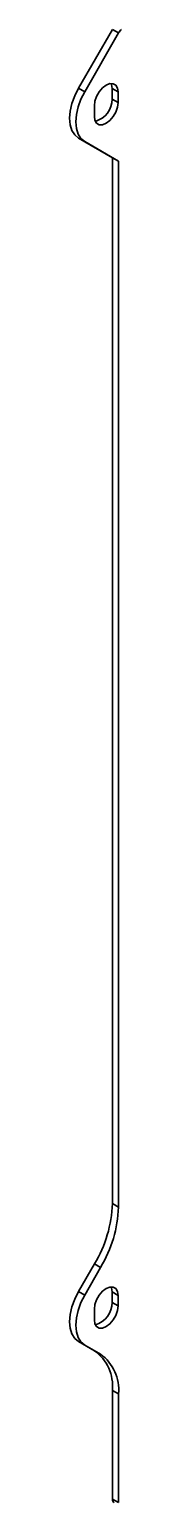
# Model space of a CAD drawing. Header units: millimetres. Extents: x 10 to 515, y -34 to 231.
# Drawn here: x 31.25 to 32.25, y 41.23 to 69.59 of the extents above; entities that cross this region are included whole.
import ezdxf

# ---------------------------------------------------------------- set-up
doc = ezdxf.new("R2010")
doc.units = ezdxf.units.MM

msp = doc.modelspace()

# ---------------------------------------------------------------- linework, layer by layer
at = {"color": 7, "linetype": 'Continuous', "lineweight": 35}
for p, q in [((31.426564, 68.457799), (32.078933, 69.587735)), ((32.196784, 69.519701), (31.544415, 68.389765)), ((32.078933, 69.587735), (32.196784, 69.519701)), ((31.426564, 68.457799), (31.544415, 68.389765)), ((32.07304, 68.451918), (32.190891, 68.383884)), ((32.07304, 68.247783), (32.07304, 68.451918)), ((32.190891, 68.179749), (32.190891, 68.383884)), ((31.731272, 68.118551), (31.731272, 67.914416)), ((32.07304, 68.247783), (32.190891, 68.179749)), ((31.426564, 67.495496), (31.544415, 67.427462)), ((32.078933, 67.118769), (31.426564, 67.495496)), ((31.544415, 67.427462), (32.196784, 67.050735)), ((32.078933, 67.118769), (32.196784, 67.050735)), ((32.078933, 46.982093), (32.078933, 67.118769)), ((32.196784, 67.050735), (32.196784, 46.914059)), ((32.078933, 46.982093), (32.196784, 46.914059)), ((31.426564, 45.288453), (31.733755, 45.820524)), ((31.851606, 45.75249), (31.544415, 45.220419)), ((31.851606, 45.75249), (31.733755, 45.820524)), ((31.426564, 45.288453), (31.544415, 45.220419)), ((32.07304, 45.282573), (32.190891, 45.214538)), ((32.07304, 45.078437), (32.07304, 45.282573)), ((32.190891, 45.010403), (32.190891, 45.214538)), ((31.731272, 44.949206), (31.731272, 44.745071)), ((32.07304, 45.078437), (32.190891, 45.010403)), ((31.426564, 44.326151), (31.544415, 44.258117)), ((31.733755, 44.148756), (31.426564, 44.326151)), ((31.544415, 44.258117), (31.851606, 44.080722)), ((31.733755, 44.148756), (31.851606, 44.080722)), ((32.196784, 43.317686), (32.078933, 43.38572)), ((32.078933, 41.293663), (32.078933, 43.38572)), ((32.196784, 43.317686), (32.196784, 41.225629)), ((32.078933, 41.293663), (32.196784, 41.225629))]:
    msp.add_line(p, q, dxfattribs=at)
at = {"color": 7, "linetype": 'Continuous', "lineweight": 35, "flags": 128}
for points in [[(31.426564, 67.495496), (31.353282, 67.556305), (31.298829, 67.642511), (31.265297, 67.750801), (31.253975, 67.877014), (31.265297, 68.0163), (31.298829, 68.163305), (31.353282, 68.312381), (31.426564, 68.457799)], [(31.544415, 68.389765), (31.471133, 68.244347), (31.41668, 68.095271), (31.383148, 67.948266), (31.371826, 67.80898), (31.383148, 67.682767), (31.41668, 67.574477), (31.471133, 67.488271), (31.544415, 67.427462)], [(32.190891, 68.383884), (32.179644, 68.459397), (32.147002, 68.514531), (32.09616, 68.543891), (32.032097, 68.544601), (31.961082, 68.516593), (31.890066, 68.462609), (31.826003, 68.387932), (31.775162, 68.299872), (31.74252, 68.20705), (31.731272, 68.118551)], [(32.07304, 68.451918), (32.061792, 68.527431), (32.053585, 68.547547)], [(31.731272, 67.914416), (31.74252, 67.838904), (31.775162, 67.783769), (31.826003, 67.75441), (31.890066, 67.753699), (31.961082, 67.781707), (32.032097, 67.835691), (32.09616, 67.910368), (32.147002, 67.998428), (32.179644, 68.09125), (32.190891, 68.179749)], [(31.426564, 44.326151), (31.353282, 44.386959), (31.298829, 44.473165), (31.265297, 44.581455), (31.253975, 44.707669), (31.265297, 44.846954), (31.298829, 44.99396), (31.353282, 45.143036), (31.426564, 45.288453)], [(31.544415, 45.220419), (31.471133, 45.075002), (31.41668, 44.925926), (31.383148, 44.77892), (31.371826, 44.639635), (31.383148, 44.513421), (31.41668, 44.405131), (31.471133, 44.318925), (31.544415, 44.258117)], [(32.190891, 45.214538), (32.179644, 45.290051), (32.147002, 45.345185), (32.09616, 45.374545), (32.032097, 45.375256), (31.961082, 45.347248), (31.890066, 45.293263), (31.826003, 45.218586), (31.775162, 45.130527), (31.74252, 45.037705), (31.731272, 44.949206)], [(32.07304, 45.282573), (32.061792, 45.358085), (32.053585, 45.378201)], [(31.731272, 44.745071), (31.74252, 44.669558), (31.775162, 44.614424), (31.826003, 44.585064), (31.890066, 44.584353), (31.961082, 44.612361), (32.032097, 44.666346), (32.09616, 44.741023), (32.147002, 44.829082), (32.179644, 44.921905), (32.190891, 45.010403)]]:
    msp.add_lwpolyline(points, dxfattribs=at)
at = {"color": 7, "linetype": 'Continuous', "lineweight": 35}
for centre, radius, start, end in [((30.105787, 71.239122), 2.707153, 320.5696327, 322.4498107), ((31.629661, 68.245325), 0.443386, 285.8457473, 0.3175591), ((29.675657, 47.064191), 2.404677, 328.8562722, 358.0435014), ((29.793509, 46.996157), 2.404677, 328.8562722, 358.0435014), ((31.629661, 45.07598), 0.443386, 285.8457473, 0.3175591), ((31.2445, 43.467836), 0.838463, 354.379621, 54.3019615), ((31.362351, 43.399802), 0.838463, 354.379621, 54.3019615), ((32.162376, 41.285451), 0.083846, 174.379621, 234.3019615)]:
    msp.add_arc(centre, radius, start, end, dxfattribs=at)

doc.saveas('drawing.dxf')
